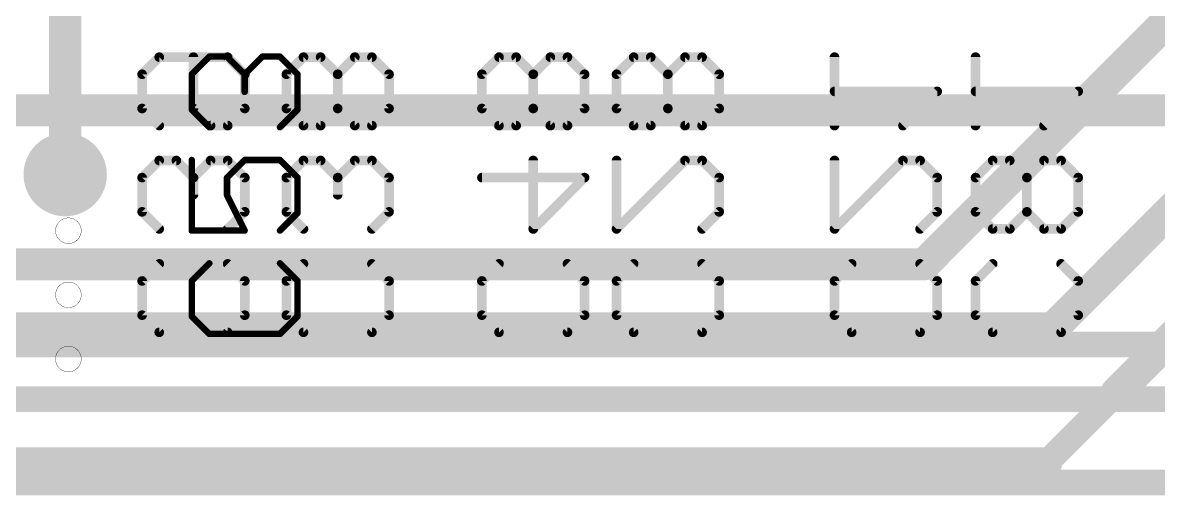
# Model space of a CAD drawing. Extents: x -18 to 144, y -21 to 125.
# Drawn here: x 51.58 to 60.58, y 56.64 to 60.38 of the extents above; entities that cross this region are included whole.
import ezdxf

# ---------------------------------------------------------------- set-up
doc = ezdxf.new("R2010")
doc.units = 0
for name, color, linetype in [('1', 251, 'CONTINUOUS'), ('114', 4, 'CONTINUOUS'), ('15', 251, 'CONTINUOUS'), ('16', 175, 'CONTINUOUS'), ('18', 82, 'CONTINUOUS'), ('27', 251, 'CONTINUOUS'), ('28', 251, 'CONTINUOUS')]:
    doc.layers.add(name, color=color, linetype=linetype)

# ---------------------------------------------------------------- blocks, each defined once
blk = doc.blocks.new('ROUNDV')
at = {"const_width": 0.5}
blk.add_lwpolyline([(0, -0.25, 1), (0, 0.25, 1), (0, -0.25)], format="xyb", dxfattribs=at)

msp = doc.modelspace()

# ---------------------------------------------------------------- linework, layer by layer
at = {"layer": '1'}
for points, const_width in [([(51.9176, 61.5188), (51.9176, 59.182)], 0.254), ([(42.4434, 57.8358), (64.0334, 57.8358)], 0.2032), ([(42.164, 57.404), (64.516, 57.404)], 0.2032), ([(42.0624, 56.7436), (65.1002, 56.7436)], 0.2032)]:
    msp.add_lwpolyline(points, dxfattribs=dict(at, const_width=const_width))
at = {"layer": '1', "const_width": 0.127}
msp.add_lwpolyline([(51.8541, 59.182, 1), (51.9811, 59.182)], format="xyb", dxfattribs=at)
at = {"layer": '114', "const_width": 0.0025}
for points in [[(51.943, 58.6359, 1), (51.943, 58.8391, 1), (51.943, 58.6359)], [(51.943, 58.1279, 1), (51.943, 58.3311, 1), (51.943, 58.1279)], [(51.943, 57.6199, 1), (51.943, 57.8231, 1), (51.943, 57.6199)]]:
    msp.add_lwpolyline(points, format="xyb", dxfattribs=at)
at = {"layer": '15', "const_width": 0.254}
msp.add_lwpolyline([(45.72, 59.69), (76.2, 59.69)], dxfattribs=at)
at = {"layer": '16'}
for points, const_width in [([(51.9176, 61.6712), (51.9176, 59.182)], 0.254), ([(61.722, 61.468), (58.7248, 58.4708)], 0.254), ([(59.7408, 57.9628), (62.484, 60.706)], 0.254), ([(62.738, 59.944), (60.2488, 57.4548)], 0.254), ([(46.5836, 58.4708), (58.7248, 58.4708)], 0.254), ([(46.355, 57.9628), (59.7408, 57.9628)], 0.254), ([(60.2488, 57.4548), (59.69, 56.896)], 0.2032), ([(59.69, 56.896), (32.1564, 56.896)], 0.254)]:
    msp.add_lwpolyline(points, dxfattribs=dict(at, const_width=const_width))
for points, const_width in [([(51.8541, 59.182, 1), (51.9811, 59.182)], 0.127), ([(58.6799, 58.5157, 1), (58.7697, 58.4259)], 0.127), ([(58.7248, 58.4073, 1), (58.7248, 58.5343)], 0.127), ([(59.6959, 58.0077, 1), (59.7857, 57.9179)], 0.127), ([(59.7408, 57.8993, 1), (59.7408, 58.0263)], 0.127), ([(60.2039, 57.4997, 1), (60.2937, 57.4099)], 0.127), ([(60.2847, 57.4189, 1), (60.2129, 57.4907)], 0.1016), ([(59.6541, 56.9319, 1), (59.7259, 56.8601)], 0.1016), ([(59.69, 56.8325, 1), (59.69, 56.9595)], 0.127)]:
    msp.add_lwpolyline(points, format="xyb", dxfattribs=dict(at, const_width=const_width))
at = {"layer": '27', "const_width": 0.0508}
for points in [[(52.9202, 59.9767), (53.06, 60.1165)], [(53.06, 60.1165), (53.1998, 60.1165)], [(53.1998, 60.1165), (53.3396, 59.9767)], [(53.3396, 59.9767), (53.4795, 60.1165)], [(53.4795, 60.1165), (53.6193, 60.1165)], [(53.6193, 60.1165), (53.7591, 59.9767)], [(52.9202, 59.697), (52.9202, 59.9767)], [(53.3396, 59.9767), (53.3396, 59.8369)], [(53.7591, 59.9767), (53.7591, 59.697)], [(53.06, 59.5572), (52.9202, 59.697)], [(53.7591, 59.697), (53.6193, 59.5572)], [(52.9202, 59.2979), (52.9202, 58.7386)], [(53.1998, 59.1581), (53.3396, 59.2979)], [(53.3396, 59.2979), (53.6193, 59.2979)], [(53.6193, 59.2979), (53.7591, 59.1581)], [(53.1998, 59.0183), (53.1998, 59.1581)], [(53.7591, 59.1581), (53.7591, 58.8785)], [(53.3396, 58.7386), (53.1998, 59.0183)], [(53.7591, 58.8785), (53.6193, 58.7386)], [(52.9202, 58.7386), (53.3396, 58.7386)], [(53.06, 58.4793), (52.9202, 58.3395)], [(53.7591, 58.3395), (53.6193, 58.4793)], [(52.9202, 58.3395), (52.9202, 58.0599)], [(53.7591, 58.0599), (53.7591, 58.3395)], [(52.9202, 58.0599), (53.06, 57.9201)], [(53.6193, 57.9201), (53.7591, 58.0599)], [(53.06, 57.9201), (53.6193, 57.9201)]]:
    msp.add_lwpolyline(points, dxfattribs=at)
at = {"layer": '27', "const_width": 0.0254}
for points in [[(53.06, 60.1292, 1), (53.06, 60.1038)], [(53.069, 60.1075, 1), (53.051, 60.1255)], [(53.2088, 60.1255, 1), (53.1908, 60.1075)], [(53.1998, 60.1038, 1), (53.1998, 60.1292)], [(53.4795, 60.1292, 1), (53.4795, 60.1038)], [(53.4884, 60.1075, 1), (53.4705, 60.1255)], [(53.6283, 60.1255, 1), (53.6103, 60.1075)], [(53.6193, 60.1038, 1), (53.6193, 60.1292)], [(52.9329, 59.9767, 1), (52.9075, 59.9767)], [(52.9112, 59.9857, 1), (52.9292, 59.9677)], [(53.3523, 59.9767, 1), (53.3269, 59.9767)], [(53.3307, 59.9857, 1), (53.3486, 59.9677)], [(53.3307, 59.9677, 1), (53.3486, 59.9857)], [(53.7718, 59.9767, 1), (53.7464, 59.9767)], [(53.7501, 59.9677, 1), (53.7681, 59.9857)], [(53.3269, 59.8369, 1), (53.3523, 59.8369)], [(52.9292, 59.706, 1), (52.9112, 59.6881)], [(52.9075, 59.697, 1), (52.9329, 59.697)], [(53.7464, 59.697, 1), (53.7718, 59.697)], [(53.7681, 59.6881, 1), (53.7501, 59.706)], [(53.051, 59.5482, 1), (53.069, 59.5662)], [(53.6103, 59.5662, 1), (53.6283, 59.5482)], [(52.9329, 59.2979, 1), (52.9075, 59.2979)], [(53.3396, 59.3106, 1), (53.3396, 59.2852)], [(53.3486, 59.2889, 1), (53.3307, 59.3069)], [(53.6283, 59.3069, 1), (53.6103, 59.2889)], [(53.6193, 59.2852, 1), (53.6193, 59.3106)], [(53.2125, 59.1581, 1), (53.1871, 59.1581)], [(53.1908, 59.1671, 1), (53.2088, 59.1491)], [(53.7718, 59.1581, 1), (53.7464, 59.1581)], [(53.7501, 59.1491, 1), (53.7681, 59.1671)], [(53.2112, 59.024, 1), (53.1885, 59.0126)], [(53.1871, 59.0183, 1), (53.2125, 59.0183)], [(53.7464, 58.8785, 1), (53.7718, 58.8785)], [(53.7681, 58.8695, 1), (53.7501, 58.8874)], [(52.9202, 58.7513, 1), (52.9202, 58.7259)], [(53.3283, 58.733, 1), (53.351, 58.7443)], [(53.3396, 58.7259, 1), (53.3396, 58.7513)], [(53.6103, 58.7476, 1), (53.6283, 58.7297)], [(52.9075, 58.7386, 1), (52.9329, 58.7386)], [(53.069, 58.4704, 1), (53.051, 58.4883)], [(53.6283, 58.4883, 1), (53.6103, 58.4704)], [(52.9329, 58.3395, 1), (52.9075, 58.3395)], [(52.9112, 58.3485, 1), (52.9292, 58.3305)], [(53.7718, 58.3395, 1), (53.7464, 58.3395)], [(53.7501, 58.3305, 1), (53.7681, 58.3485)], [(52.9292, 58.0689, 1), (52.9112, 58.0509)], [(52.9075, 58.0599, 1), (52.9329, 58.0599)], [(53.7464, 58.0599, 1), (53.7718, 58.0599)], [(53.7681, 58.0509, 1), (53.7501, 58.0689)], [(53.06, 57.9328, 1), (53.06, 57.9074)], [(53.051, 57.9111, 1), (53.069, 57.929)], [(53.6103, 57.929, 1), (53.6283, 57.9111)], [(53.6193, 57.9074, 1), (53.6193, 57.9328)]]:
    msp.add_lwpolyline(points, format="xyb", dxfattribs=at)
at = {"layer": '28', "const_width": 0.0762}
for points in [[(52.5272, 59.9767), (52.6628, 60.1122)], [(52.6628, 60.1122), (53.2051, 60.1122)], [(52.9339, 59.7055), (52.9339, 60.1122)], [(53.2051, 60.1122), (53.3407, 59.9767)], [(53.8058, 60.1122), (53.6702, 59.9767)], [(53.9414, 60.1122), (53.8058, 60.1122)], [(54.0769, 59.9767), (53.9414, 60.1122)], [(54.2125, 60.1122), (54.0769, 59.9767)], [(54.3481, 60.1122), (54.2125, 60.1122)], [(54.4837, 59.9767), (54.3481, 60.1122)], [(55.3552, 60.1122), (55.2196, 59.9767)], [(55.4908, 60.1122), (55.3552, 60.1122)], [(55.6263, 59.9767), (55.4908, 60.1122)], [(55.7619, 60.1122), (55.6263, 59.9767)], [(55.8975, 60.1122), (55.7619, 60.1122)], [(56.0331, 59.9767), (55.8975, 60.1122)], [(56.422, 60.1122), (56.2864, 59.9767)], [(56.5576, 60.1122), (56.422, 60.1122)], [(56.6931, 59.9767), (56.5576, 60.1122)], [(56.8287, 60.1122), (56.6931, 59.9767)], [(56.9643, 60.1122), (56.8287, 60.1122)], [(57.0999, 59.9767), (56.9643, 60.1122)], [(58.0136, 59.5699), (58.0136, 60.1122)], [(59.1312, 59.5699), (59.1312, 60.1122)], [(52.5272, 59.7055), (52.5272, 59.9767)], [(53.3407, 59.9767), (53.3407, 59.7055)], [(53.6702, 59.9767), (53.6702, 59.7055)], [(54.0769, 59.7055), (54.0769, 59.9767)], [(54.4837, 59.7055), (54.4837, 59.9767)], [(55.2196, 59.9767), (55.2196, 59.7055)], [(55.6263, 59.7055), (55.6263, 59.9767)], [(56.0331, 59.7055), (56.0331, 59.9767)], [(56.2864, 59.9767), (56.2864, 59.7055)], [(56.6931, 59.7055), (56.6931, 59.9767)], [(57.0999, 59.7055), (57.0999, 59.9767)], [(58.8271, 59.8411), (58.0136, 59.8411)], [(58.5559, 59.5699), (58.8271, 59.8411)], [(59.9447, 59.8411), (59.1312, 59.8411)], [(59.6735, 59.5699), (59.9447, 59.8411)], [(52.6628, 59.5699), (52.5272, 59.7055)], [(53.0695, 59.5699), (52.9339, 59.7055)], [(53.3407, 59.7055), (53.2051, 59.5699)], [(53.6702, 59.7055), (53.8058, 59.5699)], [(53.9414, 59.5699), (54.0769, 59.7055)], [(54.0769, 59.7055), (54.2125, 59.5699)], [(54.3481, 59.5699), (54.4837, 59.7055)], [(55.2196, 59.7055), (55.3552, 59.5699)], [(55.4908, 59.5699), (55.6263, 59.7055)], [(55.6263, 59.7055), (55.7619, 59.5699)], [(55.8975, 59.5699), (56.0331, 59.7055)], [(56.2864, 59.7055), (56.422, 59.5699)], [(56.5576, 59.5699), (56.6931, 59.7055)], [(56.6931, 59.7055), (56.8287, 59.5699)], [(56.9643, 59.5699), (57.0999, 59.7055)], [(53.2051, 59.5699), (53.0695, 59.5699)], [(53.8058, 59.5699), (53.9414, 59.5699)], [(54.2125, 59.5699), (54.3481, 59.5699)], [(55.3552, 59.5699), (55.4908, 59.5699)], [(55.7619, 59.5699), (55.8975, 59.5699)], [(56.422, 59.5699), (56.5576, 59.5699)], [(56.8287, 59.5699), (56.9643, 59.5699)], [(52.6628, 59.2937), (52.5272, 59.1581)], [(52.7984, 59.2937), (52.6628, 59.2937)], [(52.9339, 59.1581), (52.7984, 59.2937)], [(53.0695, 59.2937), (52.9339, 59.1581)], [(53.2051, 59.2937), (53.0695, 59.2937)], [(53.3407, 59.1581), (53.2051, 59.2937)], [(53.8058, 59.2937), (53.6702, 59.1581)], [(53.9414, 59.2937), (53.8058, 59.2937)], [(54.0769, 59.1581), (53.9414, 59.2937)], [(54.2125, 59.2937), (54.0769, 59.1581)], [(54.3481, 59.2937), (54.2125, 59.2937)], [(54.4837, 59.1581), (54.3481, 59.2937)], [(55.6263, 58.7513), (55.6263, 59.2937)], [(56.2864, 59.2937), (56.2864, 58.7513)], [(56.2864, 58.7513), (56.8287, 59.2937)], [(56.8287, 59.2937), (56.9643, 59.2937)], [(56.9643, 59.2937), (57.0999, 59.1581)], [(58.0136, 59.2937), (58.0136, 58.7513)], [(58.0136, 58.7513), (58.5559, 59.2937)], [(58.5559, 59.2937), (58.6915, 59.2937)], [(58.6915, 59.2937), (58.8271, 59.1581)], [(59.2668, 59.2937), (59.1312, 59.1581)], [(59.4024, 59.2937), (59.2668, 59.2937)], [(59.5379, 59.1581), (59.4024, 59.2937)], [(59.6735, 59.2937), (59.5379, 59.1581)], [(59.8091, 59.2937), (59.6735, 59.2937)], [(59.9447, 59.1581), (59.8091, 59.2937)], [(52.5272, 59.1581), (52.5272, 58.8869)], [(52.9339, 59.1581), (52.9339, 59.0225)], [(53.3407, 58.8869), (53.3407, 59.1581)], [(53.6702, 59.1581), (53.6702, 58.8869)], [(54.0769, 59.1581), (54.0769, 59.0225)], [(54.4837, 58.8869), (54.4837, 59.1581)], [(55.2196, 59.1581), (56.0331, 59.1581)], [(56.0331, 59.1581), (55.6263, 58.7513)], [(57.0999, 59.1581), (57.0999, 58.8869)], [(58.8271, 59.1581), (58.8271, 58.8869)], [(59.1312, 59.1581), (59.1312, 58.8869)], [(59.5379, 58.8869), (59.5379, 59.1581)], [(59.9447, 58.8869), (59.9447, 59.1581)], [(52.5272, 58.8869), (52.6628, 58.7513)], [(53.2051, 58.7513), (53.3407, 58.8869)], [(53.6702, 58.8869), (53.8058, 58.7513)], [(54.3481, 58.7513), (54.4837, 58.8869)], [(57.0999, 58.8869), (56.9643, 58.7513)], [(58.8271, 58.8869), (58.6915, 58.7513)], [(59.1312, 58.8869), (59.2668, 58.7513)], [(59.4024, 58.7513), (59.5379, 58.8869)], [(59.5379, 58.8869), (59.6735, 58.7513)], [(59.8091, 58.7513), (59.9447, 58.8869)], [(59.2668, 58.7513), (59.4024, 58.7513)], [(59.6735, 58.7513), (59.8091, 58.7513)], [(52.5272, 58.3395), (52.6628, 58.4751)], [(53.2051, 58.4751), (53.3407, 58.3395)], [(53.6702, 58.3395), (53.8058, 58.4751)], [(54.3481, 58.4751), (54.4837, 58.3395)], [(55.2196, 58.3395), (55.3552, 58.4751)], [(55.8975, 58.4751), (56.0331, 58.3395)], [(56.2864, 58.3395), (56.422, 58.4751)], [(56.9643, 58.4751), (57.0999, 58.3395)], [(58.0136, 58.3395), (58.1492, 58.4751)], [(58.6915, 58.4751), (58.8271, 58.3395)], [(59.1312, 58.3395), (59.2668, 58.4751)], [(59.8091, 58.4751), (59.9447, 58.3395)], [(52.5272, 58.0683), (52.5272, 58.3395)], [(53.3407, 58.3395), (53.3407, 58.0683)], [(53.6702, 58.0683), (53.6702, 58.3395)], [(54.4837, 58.3395), (54.4837, 58.0683)], [(55.2196, 58.0683), (55.2196, 58.3395)], [(56.0331, 58.3395), (56.0331, 58.0683)], [(56.2864, 58.0683), (56.2864, 58.3395)], [(57.0999, 58.3395), (57.0999, 58.0683)], [(58.0136, 58.0683), (58.0136, 58.3395)], [(58.8271, 58.3395), (58.8271, 58.0683)], [(59.1312, 58.0683), (59.1312, 58.3395)], [(59.9447, 58.3395), (59.9447, 58.0683)], [(52.6628, 57.9328), (52.5272, 58.0683)], [(53.3407, 58.0683), (53.2051, 57.9328)], [(53.8058, 57.9328), (53.6702, 58.0683)], [(54.4837, 58.0683), (54.3481, 57.9328)], [(55.3552, 57.9328), (55.2196, 58.0683)], [(56.0331, 58.0683), (55.8975, 57.9328)], [(56.422, 57.9328), (56.2864, 58.0683)], [(57.0999, 58.0683), (56.9643, 57.9328)], [(58.1492, 57.9328), (58.0136, 58.0683)], [(58.8271, 58.0683), (58.6915, 57.9328)], [(59.2668, 57.9328), (59.1312, 58.0683)], [(59.9447, 58.0683), (59.8091, 57.9328)], [(53.2051, 57.9328), (52.6628, 57.9328)], [(54.3481, 57.9328), (53.8058, 57.9328)], [(55.8975, 57.9328), (55.3552, 57.9328)], [(56.9643, 57.9328), (56.422, 57.9328)], [(58.6915, 57.9328), (58.1492, 57.9328)], [(59.8091, 57.9328), (59.2668, 57.9328)]]:
    msp.add_lwpolyline(points, dxfattribs=at)
at = {"layer": '28', "const_width": 0.0381}
for points in [[(52.6628, 60.1313, 1), (52.6628, 60.0932)], [(52.6763, 60.0988, 1), (52.6493, 60.1257)], [(52.953, 60.1122, 1), (52.9149, 60.1122)], [(53.2186, 60.1257, 1), (53.1916, 60.0988)], [(53.2051, 60.0932, 1), (53.2051, 60.1313)], [(53.8058, 60.1313, 1), (53.8058, 60.0932)], [(53.8193, 60.0988, 1), (53.7923, 60.1257)], [(53.9548, 60.1257, 1), (53.9279, 60.0988)], [(53.9414, 60.0932, 1), (53.9414, 60.1313)], [(54.2125, 60.1313, 1), (54.2125, 60.0932)], [(54.226, 60.0988, 1), (54.1991, 60.1257)], [(54.3616, 60.1257, 1), (54.3346, 60.0988)], [(54.3481, 60.0932, 1), (54.3481, 60.1313)], [(55.3552, 60.1313, 1), (55.3552, 60.0932)], [(55.3687, 60.0988, 1), (55.3417, 60.1257)], [(55.5042, 60.1257, 1), (55.4773, 60.0988)], [(55.4908, 60.0932, 1), (55.4908, 60.1313)], [(55.7619, 60.1313, 1), (55.7619, 60.0932)], [(55.7754, 60.0988, 1), (55.7485, 60.1257)], [(55.911, 60.1257, 1), (55.884, 60.0988)], [(55.8975, 60.0932, 1), (55.8975, 60.1313)], [(56.422, 60.1313, 1), (56.422, 60.0932)], [(56.4355, 60.0988, 1), (56.4085, 60.1257)], [(56.571, 60.1257, 1), (56.5441, 60.0988)], [(56.5576, 60.0932, 1), (56.5576, 60.1313)], [(56.8287, 60.1313, 1), (56.8287, 60.0932)], [(56.8422, 60.0988, 1), (56.8153, 60.1257)], [(56.9778, 60.1257, 1), (56.9508, 60.0988)], [(56.9643, 60.0932, 1), (56.9643, 60.1313)], [(58.0327, 60.1122, 1), (57.9946, 60.1122)], [(59.1502, 60.1122, 1), (59.1121, 60.1122)], [(52.5137, 59.9901, 1), (52.5407, 59.9632)], [(52.5463, 59.9767, 1), (52.5082, 59.9767)], [(53.3597, 59.9767, 1), (53.3216, 59.9767)], [(53.3272, 59.9632, 1), (53.3542, 59.9901)], [(53.6567, 59.9901, 1), (53.6837, 59.9632)], [(53.6893, 59.9767, 1), (53.6512, 59.9767)], [(54.096, 59.9767, 1), (54.0579, 59.9767)], [(54.0635, 59.9901, 1), (54.0904, 59.9632)], [(54.0635, 59.9632, 1), (54.0904, 59.9901)], [(54.5027, 59.9767, 1), (54.4646, 59.9767)], [(54.4702, 59.9632, 1), (54.4972, 59.9901)], [(55.2386, 59.9767, 1), (55.2005, 59.9767)], [(55.2061, 59.9901, 1), (55.2331, 59.9632)], [(55.6454, 59.9767, 1), (55.6073, 59.9767)], [(55.6129, 59.9901, 1), (55.6398, 59.9632)], [(55.6129, 59.9632, 1), (55.6398, 59.9901)], [(56.0521, 59.9767, 1), (56.014, 59.9767)], [(56.0196, 59.9632, 1), (56.0466, 59.9901)], [(56.2729, 59.9901, 1), (56.2999, 59.9632)], [(56.3055, 59.9767, 1), (56.2674, 59.9767)], [(56.7122, 59.9767, 1), (56.6741, 59.9767)], [(56.6797, 59.9901, 1), (56.7066, 59.9632)], [(56.6797, 59.9632, 1), (56.7066, 59.9901)], [(57.1189, 59.9767, 1), (57.0808, 59.9767)], [(57.0864, 59.9632, 1), (57.1134, 59.9901)], [(58.0136, 59.8601, 1), (58.0136, 59.822)], [(58.8406, 59.8276, 1), (58.8136, 59.8546)], [(58.8271, 59.822, 1), (58.8271, 59.8601)], [(59.1312, 59.8601, 1), (59.1312, 59.822)], [(59.9582, 59.8276, 1), (59.9312, 59.8546)], [(59.9447, 59.822, 1), (59.9447, 59.8601)], [(52.5407, 59.719, 1), (52.5137, 59.692)], [(52.5082, 59.7055, 1), (52.5463, 59.7055)], [(52.9474, 59.719, 1), (52.9205, 59.692)], [(52.9149, 59.7055, 1), (52.953, 59.7055)], [(53.3216, 59.7055, 1), (53.3597, 59.7055)], [(53.3542, 59.692, 1), (53.3272, 59.719)], [(53.6837, 59.719, 1), (53.6567, 59.692)], [(53.6512, 59.7055, 1), (53.6893, 59.7055)], [(54.0904, 59.719, 1), (54.0635, 59.692)], [(54.0579, 59.7055, 1), (54.096, 59.7055)], [(54.0904, 59.692, 1), (54.0635, 59.719)], [(54.4646, 59.7055, 1), (54.5027, 59.7055)], [(54.4972, 59.692, 1), (54.4702, 59.719)], [(55.2005, 59.7055, 1), (55.2386, 59.7055)], [(55.2331, 59.719, 1), (55.2061, 59.692)], [(55.6398, 59.719, 1), (55.6129, 59.692)], [(55.6073, 59.7055, 1), (55.6454, 59.7055)], [(55.6398, 59.692, 1), (55.6129, 59.719)], [(56.014, 59.7055, 1), (56.0521, 59.7055)], [(56.0466, 59.692, 1), (56.0196, 59.719)], [(56.2999, 59.719, 1), (56.2729, 59.692)], [(56.2674, 59.7055, 1), (56.3055, 59.7055)], [(56.7066, 59.719, 1), (56.6797, 59.692)], [(56.6741, 59.7055, 1), (56.7122, 59.7055)], [(56.7066, 59.692, 1), (56.6797, 59.719)], [(57.0808, 59.7055, 1), (57.1189, 59.7055)], [(57.1134, 59.692, 1), (57.0864, 59.719)], [(52.6493, 59.5564, 1), (52.6763, 59.5834)], [(53.0695, 59.589, 1), (53.0695, 59.5509)], [(53.0561, 59.5564, 1), (53.083, 59.5834)], [(53.1916, 59.5834, 1), (53.2186, 59.5564)], [(53.2051, 59.5509, 1), (53.2051, 59.589)], [(53.8058, 59.589, 1), (53.8058, 59.5509)], [(53.7923, 59.5564, 1), (53.8193, 59.5834)], [(53.9279, 59.5834, 1), (53.9548, 59.5564)], [(53.9414, 59.5509, 1), (53.9414, 59.589)], [(54.2125, 59.589, 1), (54.2125, 59.5509)], [(54.1991, 59.5564, 1), (54.226, 59.5834)], [(54.3346, 59.5834, 1), (54.3616, 59.5564)], [(54.3481, 59.5509, 1), (54.3481, 59.589)], [(55.3552, 59.589, 1), (55.3552, 59.5509)], [(55.3417, 59.5564, 1), (55.3687, 59.5834)], [(55.4773, 59.5834, 1), (55.5042, 59.5564)], [(55.4908, 59.5509, 1), (55.4908, 59.589)], [(55.7619, 59.589, 1), (55.7619, 59.5509)], [(55.7485, 59.5564, 1), (55.7754, 59.5834)], [(55.884, 59.5834, 1), (55.911, 59.5564)], [(55.8975, 59.5509, 1), (55.8975, 59.589)], [(56.422, 59.589, 1), (56.422, 59.5509)], [(56.4085, 59.5564, 1), (56.4355, 59.5834)], [(56.5441, 59.5834, 1), (56.571, 59.5564)], [(56.5576, 59.5509, 1), (56.5576, 59.589)], [(56.8287, 59.589, 1), (56.8287, 59.5509)], [(56.8153, 59.5564, 1), (56.8422, 59.5834)], [(56.9508, 59.5834, 1), (56.9778, 59.5564)], [(56.9643, 59.5509, 1), (56.9643, 59.589)], [(57.9946, 59.5699, 1), (58.0327, 59.5699)], [(58.5425, 59.5834, 1), (58.5694, 59.5564)], [(59.1121, 59.5699, 1), (59.1502, 59.5699)], [(59.6601, 59.5834, 1), (59.687, 59.5564)], [(52.6628, 59.3127, 1), (52.6628, 59.2746)], [(52.6763, 59.2802, 1), (52.6493, 59.3071)], [(52.8118, 59.3071, 1), (52.7849, 59.2802)], [(52.7984, 59.2746, 1), (52.7984, 59.3127)], [(53.0695, 59.3127, 1), (53.0695, 59.2746)], [(53.083, 59.2802, 1), (53.0561, 59.3071)], [(53.2186, 59.3071, 1), (53.1916, 59.2802)], [(53.2051, 59.2746, 1), (53.2051, 59.3127)], [(53.8058, 59.3127, 1), (53.8058, 59.2746)], [(53.8193, 59.2802, 1), (53.7923, 59.3071)], [(53.9548, 59.3071, 1), (53.9279, 59.2802)], [(53.9414, 59.2746, 1), (53.9414, 59.3127)], [(54.2125, 59.3127, 1), (54.2125, 59.2746)], [(54.226, 59.2802, 1), (54.1991, 59.3071)], [(54.3616, 59.3071, 1), (54.3346, 59.2802)], [(54.3481, 59.2746, 1), (54.3481, 59.3127)], [(55.6454, 59.2937, 1), (55.6073, 59.2937)], [(56.3055, 59.2937, 1), (56.2674, 59.2937)], [(56.8287, 59.3127, 1), (56.8287, 59.2746)], [(56.8422, 59.2802, 1), (56.8153, 59.3071)], [(56.9778, 59.3071, 1), (56.9508, 59.2802)], [(56.9643, 59.2746, 1), (56.9643, 59.3127)], [(58.0327, 59.2937, 1), (57.9946, 59.2937)], [(58.5559, 59.3127, 1), (58.5559, 59.2746)], [(58.5694, 59.2802, 1), (58.5425, 59.3071)], [(58.705, 59.3071, 1), (58.678, 59.2802)], [(58.6915, 59.2746, 1), (58.6915, 59.3127)], [(59.2668, 59.3127, 1), (59.2668, 59.2746)], [(59.2803, 59.2802, 1), (59.2533, 59.3071)], [(59.4158, 59.3071, 1), (59.3889, 59.2802)], [(59.4024, 59.2746, 1), (59.4024, 59.3127)], [(59.6735, 59.3127, 1), (59.6735, 59.2746)], [(59.687, 59.2802, 1), (59.6601, 59.3071)], [(59.8226, 59.3071, 1), (59.7956, 59.2802)], [(59.8091, 59.2746, 1), (59.8091, 59.3127)], [(52.5137, 59.1716, 1), (52.5407, 59.1446)], [(52.5463, 59.1581, 1), (52.5082, 59.1581)], [(52.9205, 59.1716, 1), (52.9474, 59.1446)], [(52.953, 59.1581, 1), (52.9149, 59.1581)], [(52.9205, 59.1446, 1), (52.9474, 59.1716)], [(53.3597, 59.1581, 1), (53.3216, 59.1581)], [(53.3272, 59.1446, 1), (53.3542, 59.1716)], [(53.6567, 59.1716, 1), (53.6837, 59.1446)], [(53.6893, 59.1581, 1), (53.6512, 59.1581)], [(54.096, 59.1581, 1), (54.0579, 59.1581)], [(54.0635, 59.1716, 1), (54.0904, 59.1446)], [(54.0635, 59.1446, 1), (54.0904, 59.1716)], [(54.5027, 59.1581, 1), (54.4646, 59.1581)], [(54.4702, 59.1446, 1), (54.4972, 59.1716)], [(55.2196, 59.1771, 1), (55.2196, 59.139)], [(56.0466, 59.1446, 1), (56.0196, 59.1716)], [(56.0331, 59.139, 1), (56.0331, 59.1771)], [(57.1189, 59.1581, 1), (57.0808, 59.1581)], [(57.0864, 59.1446, 1), (57.1134, 59.1716)], [(58.8461, 59.1581, 1), (58.808, 59.1581)], [(58.8136, 59.1446, 1), (58.8406, 59.1716)], [(59.1502, 59.1581, 1), (59.1121, 59.1581)], [(59.1177, 59.1716, 1), (59.1447, 59.1446)], [(59.5245, 59.1716, 1), (59.5514, 59.1446)], [(59.557, 59.1581, 1), (59.5189, 59.1581)], [(59.5245, 59.1446, 1), (59.5514, 59.1716)], [(59.9637, 59.1581, 1), (59.9256, 59.1581)], [(59.9312, 59.1446, 1), (59.9582, 59.1716)], [(52.9149, 59.0225, 1), (52.953, 59.0225)], [(54.0579, 59.0225, 1), (54.096, 59.0225)], [(52.5407, 58.9004, 1), (52.5137, 58.8735)], [(52.5082, 58.8869, 1), (52.5463, 58.8869)], [(53.3216, 58.8869, 1), (53.3597, 58.8869)], [(53.3542, 58.8735, 1), (53.3272, 58.9004)], [(53.6837, 58.9004, 1), (53.6567, 58.8735)], [(53.6512, 58.8869, 1), (53.6893, 58.8869)], [(54.4646, 58.8869, 1), (54.5027, 58.8869)], [(54.4972, 58.8735, 1), (54.4702, 58.9004)], [(57.0808, 58.8869, 1), (57.1189, 58.8869)], [(57.1134, 58.8735, 1), (57.0864, 58.9004)], [(58.808, 58.8869, 1), (58.8461, 58.8869)], [(58.8406, 58.8735, 1), (58.8136, 58.9004)], [(59.1121, 58.8869, 1), (59.1502, 58.8869)], [(59.1447, 58.9004, 1), (59.1177, 58.8735)], [(59.5514, 58.9004, 1), (59.5245, 58.8735)], [(59.5189, 58.8869, 1), (59.557, 58.8869)], [(59.5514, 58.8735, 1), (59.5245, 58.9004)], [(59.9256, 58.8869, 1), (59.9637, 58.8869)], [(59.9582, 58.8735, 1), (59.9312, 58.9004)], [(52.6493, 58.7379, 1), (52.6763, 58.7648)], [(53.1916, 58.7648, 1), (53.2186, 58.7379)], [(53.7923, 58.7379, 1), (53.8193, 58.7648)], [(54.3346, 58.7648, 1), (54.3616, 58.7379)], [(55.6129, 58.7648, 1), (55.6398, 58.7379)], [(55.6073, 58.7513, 1), (55.6454, 58.7513)], [(56.2729, 58.7648, 1), (56.2999, 58.7379)], [(56.2674, 58.7513, 1), (56.3055, 58.7513)], [(56.9508, 58.7648, 1), (56.9778, 58.7379)], [(58.0001, 58.7648, 1), (58.0271, 58.7379)], [(57.9946, 58.7513, 1), (58.0327, 58.7513)], [(58.678, 58.7648, 1), (58.705, 58.7379)], [(59.2668, 58.7704, 1), (59.2668, 58.7323)], [(59.2533, 58.7379, 1), (59.2803, 58.7648)], [(59.3889, 58.7648, 1), (59.4158, 58.7379)], [(59.4024, 58.7323, 1), (59.4024, 58.7704)], [(59.6735, 58.7704, 1), (59.6735, 58.7323)], [(59.6601, 58.7379, 1), (59.687, 58.7648)], [(59.7956, 58.7648, 1), (59.8226, 58.7379)], [(59.8091, 58.7323, 1), (59.8091, 58.7704)], [(52.6763, 58.4616, 1), (52.6493, 58.4886)], [(53.2186, 58.4886, 1), (53.1916, 58.4616)], [(53.8193, 58.4616, 1), (53.7923, 58.4886)], [(54.3616, 58.4886, 1), (54.3346, 58.4616)], [(55.3687, 58.4616, 1), (55.3417, 58.4886)], [(55.911, 58.4886, 1), (55.884, 58.4616)], [(56.4355, 58.4616, 1), (56.4085, 58.4886)], [(56.9778, 58.4886, 1), (56.9508, 58.4616)], [(58.1627, 58.4616, 1), (58.1357, 58.4886)], [(58.705, 58.4886, 1), (58.678, 58.4616)], [(59.2803, 58.4616, 1), (59.2533, 58.4886)], [(59.8226, 58.4886, 1), (59.7956, 58.4616)], [(52.5137, 58.353, 1), (52.5407, 58.326)], [(52.5463, 58.3395, 1), (52.5082, 58.3395)], [(53.3597, 58.3395, 1), (53.3216, 58.3395)], [(53.3272, 58.326, 1), (53.3542, 58.353)], [(53.6567, 58.353, 1), (53.6837, 58.326)], [(53.6893, 58.3395, 1), (53.6512, 58.3395)], [(54.5027, 58.3395, 1), (54.4646, 58.3395)], [(54.4702, 58.326, 1), (54.4972, 58.353)], [(55.2386, 58.3395, 1), (55.2005, 58.3395)], [(55.2061, 58.353, 1), (55.2331, 58.326)], [(56.0521, 58.3395, 1), (56.014, 58.3395)], [(56.0196, 58.326, 1), (56.0466, 58.353)], [(56.2729, 58.353, 1), (56.2999, 58.326)], [(56.3055, 58.3395, 1), (56.2674, 58.3395)], [(57.1189, 58.3395, 1), (57.0808, 58.3395)], [(57.0864, 58.326, 1), (57.1134, 58.353)], [(58.0327, 58.3395, 1), (57.9946, 58.3395)], [(58.0001, 58.353, 1), (58.0271, 58.326)], [(58.8461, 58.3395, 1), (58.808, 58.3395)], [(58.8136, 58.326, 1), (58.8406, 58.353)], [(59.1502, 58.3395, 1), (59.1121, 58.3395)], [(59.1177, 58.353, 1), (59.1447, 58.326)], [(59.9637, 58.3395, 1), (59.9256, 58.3395)], [(59.9312, 58.326, 1), (59.9582, 58.353)], [(52.5407, 58.0818, 1), (52.5137, 58.0549)], [(52.5082, 58.0683, 1), (52.5463, 58.0683)], [(53.3216, 58.0683, 1), (53.3597, 58.0683)], [(53.3542, 58.0549, 1), (53.3272, 58.0818)], [(53.6837, 58.0818, 1), (53.6567, 58.0549)], [(53.6512, 58.0683, 1), (53.6893, 58.0683)], [(54.4646, 58.0683, 1), (54.5027, 58.0683)], [(54.4972, 58.0549, 1), (54.4702, 58.0818)], [(55.2005, 58.0683, 1), (55.2386, 58.0683)], [(55.2331, 58.0818, 1), (55.2061, 58.0549)], [(56.014, 58.0683, 1), (56.0521, 58.0683)], [(56.0466, 58.0549, 1), (56.0196, 58.0818)], [(56.2999, 58.0818, 1), (56.2729, 58.0549)], [(56.2674, 58.0683, 1), (56.3055, 58.0683)], [(57.0808, 58.0683, 1), (57.1189, 58.0683)], [(57.1134, 58.0549, 1), (57.0864, 58.0818)], [(58.0271, 58.0818, 1), (58.0001, 58.0549)], [(57.9946, 58.0683, 1), (58.0327, 58.0683)], [(58.808, 58.0683, 1), (58.8461, 58.0683)], [(58.8406, 58.0549, 1), (58.8136, 58.0818)], [(59.1121, 58.0683, 1), (59.1502, 58.0683)], [(59.1447, 58.0818, 1), (59.1177, 58.0549)], [(59.9256, 58.0683, 1), (59.9637, 58.0683)], [(59.9582, 58.0549, 1), (59.9312, 58.0818)], [(52.6628, 57.9518, 1), (52.6628, 57.9137)], [(52.6493, 57.9193, 1), (52.6763, 57.9462)], [(53.1916, 57.9462, 1), (53.2186, 57.9193)], [(53.2051, 57.9137, 1), (53.2051, 57.9518)], [(53.8058, 57.9518, 1), (53.8058, 57.9137)], [(53.7923, 57.9193, 1), (53.8193, 57.9462)], [(54.3346, 57.9462, 1), (54.3616, 57.9193)], [(54.3481, 57.9137, 1), (54.3481, 57.9518)], [(55.3552, 57.9518, 1), (55.3552, 57.9137)], [(55.3417, 57.9193, 1), (55.3687, 57.9462)], [(55.884, 57.9462, 1), (55.911, 57.9193)], [(55.8975, 57.9137, 1), (55.8975, 57.9518)], [(56.422, 57.9518, 1), (56.422, 57.9137)], [(56.4085, 57.9193, 1), (56.4355, 57.9462)], [(56.9508, 57.9462, 1), (56.9778, 57.9193)], [(56.9643, 57.9137, 1), (56.9643, 57.9518)], [(58.1492, 57.9518, 1), (58.1492, 57.9137)], [(58.1357, 57.9193, 1), (58.1627, 57.9462)], [(58.678, 57.9462, 1), (58.705, 57.9193)], [(58.6915, 57.9137, 1), (58.6915, 57.9518)], [(59.2668, 57.9518, 1), (59.2668, 57.9137)], [(59.2533, 57.9193, 1), (59.2803, 57.9462)], [(59.7956, 57.9462, 1), (59.8226, 57.9193)], [(59.8091, 57.9137, 1), (59.8091, 57.9518)]]:
    msp.add_lwpolyline(points, format="xyb", dxfattribs=at)

# ---------------------------------------------------------------- block references
at = {"layer": '18', "xscale": 0.6604, "yscale": 0.6604}
msp.add_blockref('ROUNDV', (51.9176, 59.182), dxfattribs=at)
msp.add_blockref('ROUNDV', (51.9176, 59.182), dxfattribs=at)
msp.add_blockref('ROUNDV', (51.9176, 59.182), dxfattribs=at)
msp.add_blockref('ROUNDV', (51.9176, 59.182), dxfattribs=at)

doc.saveas('drawing.dxf')
